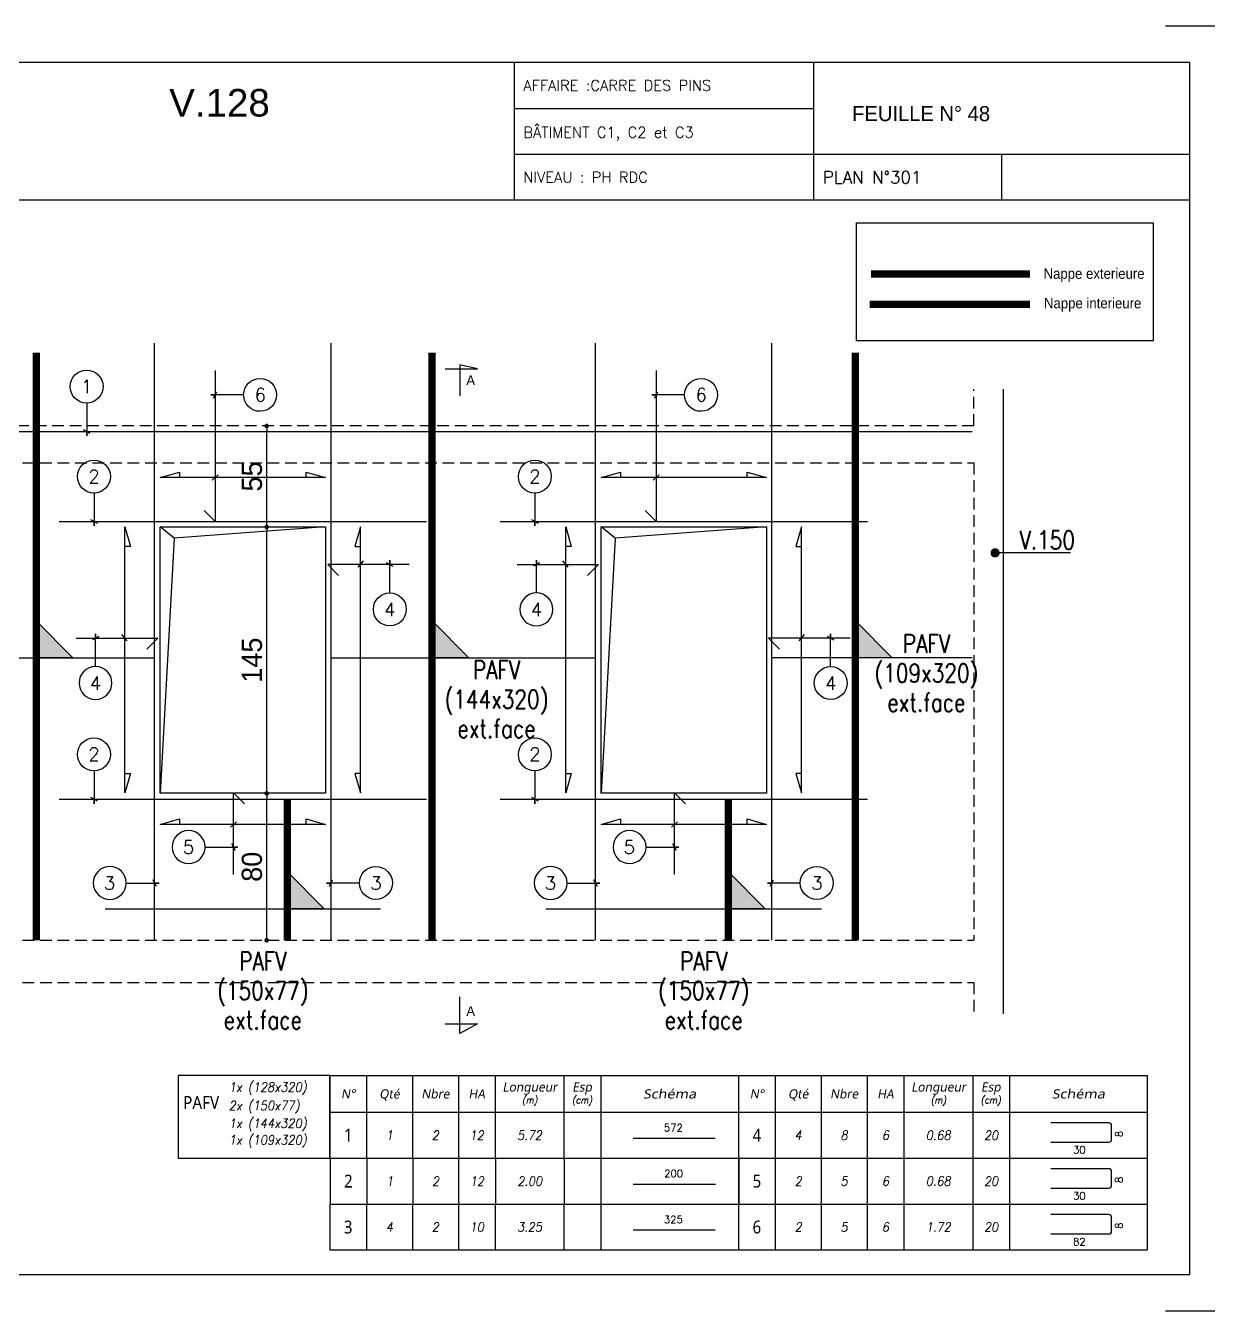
# Model space of a CAD drawing. Header units: metres. Extents: x -5618 to 118954, y -306 to 4637.
# Drawn here: x 38519 to 39162, y 894 to 1594 of the extents above; entities that cross this region are included whole.
import ezdxf
from ezdxf.enums import TextEntityAlignment as Align

# ---------------------------------------------------------------- set-up
doc = ezdxf.new("R2010")
doc.units = ezdxf.units.M
doc.linetypes.add('CACHE', pattern=[9.525, 6.35, -3.175])
for name, color, linetype in [('COTATION', 1, 'Continuous'), ('GO-CARTOUCHE', 7, 'Continuous'), ('GO-FER-HA', 140, 'Continuous'), ('GO-TEXTE', 9, 'Continuous'), ('GO-TEXTE-FER', 3, 'Continuous'), ('STR_COTATION', 1, 'Continuous'), ('STR_TS', 22, 'Continuous'), ('STR_TS_TXT', 7, 'Continuous'), ('STR_VOI-POT', 6, 'Continuous')]:
    doc.layers.add(name, color=color, linetype=linetype)
doc.layers.add('Kofragna_forma', color=7, linetype='Continuous', lineweight=70)
doc.styles.add('ARIAL', font='ARIAL.TTF')
doc.styles.add('Lucida', font='LSANSI.TTF')
doc.styles.add('schéma', font='simplex.shx')
doc.styles.add('Tableau', font='romans.shx', dxfattribs={"width": 0.9, "oblique": 10})
doc.styles.add('Tableau2', font='trebuc.TTF', dxfattribs={"width": 0.9, "oblique": 10})
doc.styles.add('TEXTE', font='romans.shx')
doc.styles.add('TEXTE TS', font='romans.shx', dxfattribs={"width": 0.7, "oblique": 15})
doc.styles.add('TEXTEBA', font='ARIAL.TTF')
doc.dimstyles.new('COUPE-20', dxfattribs={"dimscale": 0.5, "dimtxt": 22, "dimasz": 5, "dimexe": 0.05, "dimexo": 0, "dimgap": 5, "dimtad": 1, "dimdec": 0, "dimdsep": 46, "dimtxsty": 'Standard', "dimblk1": 'DOT', "dimblk2": 'DOT', "dimsah": 1, "dimcen": 0, "dimdle": 150, "dimclrd": 1, "dimclre": 1, "dimclrt": 7, "dimadec": 0, "dimazin": 0, "dimtfac": 1, "dimtdec": 0, "dimtix": 1, "dimtmove": 2, "dimatfit": 3, "dimldrblk": 'DOT', "dimfxl": 0, "dimtvp": 1, "dimtolj": 1, "dimtzin": 0, "dimarcsym": 0})

# ---------------------------------------------------------------- blocks, each defined once
blk = doc.blocks.new('ime')
at = {"layer": 'COTATION', "const_width": 2.5}
blk.add_lwpolyline([(1.25, 0, -1), (-1.25, 0, -1)], format="xyb", close=True, dxfattribs=at)
at = {"layer": 'COTATION'}
blk.add_lwpolyline([(41.09, 0), (0, 0)], dxfattribs=at)
at = {"layer": 'COTATION', "color": 7, "style": 'TEXTE TS', "width": 0.8}
blk.add_attdef('NAME', (9.08, 2), '', height=10, dxfattribs=at)
blk = doc.blocks.new('_DOT')
at = {"color": 0, "linetype": 'ByBlock'}
blk.add_line((-0.5, 0), (-1, 0), dxfattribs=at)
at = {"color": 0, "linetype": 'ByBlock', "const_width": 0.5}
blk.add_lwpolyline([(-0.25, 0, 1), (0.25, 0, 1)], format="xyb", close=True, dxfattribs=at)
blk = doc.blocks.new('*D977')
at = {"layer": 'DEFPOINTS', "color": 0, "lineweight": -3, "ltscale": 4.5}
for p in [(38649.83, 1175.79), (38677.84, 1175.79, 187.69), (38674.32, 1095.79, 187.69)]:
    blk.add_point(p, dxfattribs=at)
at = {"layer": 'STR_COTATION', "color": 1, "lineweight": -2, "ltscale": 4.5}
for p, q in [((38649.81, 1175.79), (38649.8, 1175.79)), ((38649.83, 1098.29), (38649.83, 1173.29)), ((38649.81, 1095.79), (38649.8, 1095.79))]:
    blk.add_line(p, q, dxfattribs=at)
at = {"layer": 'STR_COTATION', "color": 1, "lineweight": -2, "ltscale": 4.5, "xscale": 2.5, "yscale": 2.5, "zscale": 2.5}
for p, rotation in [((38649.83, 1175.79), 90), ((38649.83, 1095.79), 270)]:
    blk.add_blockref('_DOT', p, dxfattribs=dict(at, rotation=rotation))
at = {"layer": 'STR_COTATION', "color": 7, "lineweight": -3, "ltscale": 4.5, "insert": (38641.83, 1135.79), "char_height": 11, "attachment_point": 5, "rotation": 90}
blk.add_mtext('\\A1;80', dxfattribs=at)
blk = doc.blocks.new('*D978')
at = {"layer": 'DEFPOINTS', "color": 0, "lineweight": -3, "ltscale": 4.5}
for p in [(38649.83, 1320.79), (38677.84, 1320.79, 187.69), (38677.84, 1175.79, 187.69)]:
    blk.add_point(p, dxfattribs=at)
at = {"layer": 'STR_COTATION', "color": 1, "lineweight": -2, "ltscale": 4.5}
for p, q in [((38649.81, 1320.79), (38649.8, 1320.79)), ((38649.83, 1178.29), (38649.83, 1318.29)), ((38649.81, 1175.79), (38649.8, 1175.79))]:
    blk.add_line(p, q, dxfattribs=at)
at = {"layer": 'STR_COTATION', "color": 1, "lineweight": -2, "ltscale": 4.5, "xscale": 2.5, "yscale": 2.5, "zscale": 2.5}
for p, rotation in [((38649.83, 1320.79), 90), ((38649.83, 1175.79), 270)]:
    blk.add_blockref('_DOT', p, dxfattribs=dict(at, rotation=rotation))
at = {"layer": 'STR_COTATION', "color": 7, "lineweight": -3, "ltscale": 4.5, "insert": (38641.83, 1248.29), "char_height": 11, "attachment_point": 5, "rotation": 90}
blk.add_mtext('\\A1;145', dxfattribs=at)
blk = doc.blocks.new('*D979')
at = {"layer": 'DEFPOINTS', "color": 0, "lineweight": -3, "ltscale": 4.5}
for p in [(38649.83, 1375.79), (38677.84, 1375.79, 187.69), (38677.84, 1320.79, 187.69)]:
    blk.add_point(p, dxfattribs=at)
at = {"layer": 'STR_COTATION', "color": 1, "lineweight": -2, "ltscale": 4.5}
for p, q in [((38649.81, 1375.79), (38649.8, 1375.79)), ((38649.83, 1323.29), (38649.83, 1373.29)), ((38649.81, 1320.79), (38649.8, 1320.79))]:
    blk.add_line(p, q, dxfattribs=at)
at = {"layer": 'STR_COTATION', "color": 1, "lineweight": -2, "ltscale": 4.5, "xscale": 2.5, "yscale": 2.5, "zscale": 2.5}
for p, rotation in [((38649.83, 1375.79), 90), ((38649.83, 1320.79), 270)]:
    blk.add_blockref('_DOT', p, dxfattribs=dict(at, rotation=rotation))
at = {"layer": 'STR_COTATION', "color": 7, "lineweight": -3, "ltscale": 4.5, "insert": (38641.83, 1348.29), "char_height": 11, "attachment_point": 5, "rotation": 90}
blk.add_mtext('\\A1;55', dxfattribs=at)
blk = doc.blocks.new('A$C6F247267')
blk.add_hatch(color=256).paths.add_polyline_path([(0, -0.2), (-0.2, 0), (0, 0)])
blk.add_lwpolyline([(-0.2, 0), (0, 0), (0, -0.2), (-0.2, 0)])
blk = doc.blocks.new('mrega')
at = {"layer": 'STR_TS_TXT', "style": 'TEXTE TS', "width": 0.8}
for tag, p in [('ST10', (14.48, 0)), ('DIM', (14.48, -16)), ('NOTE', (14.48, -32))]:
    blk.add_attdef(tag, text='', height=10, dxfattribs=at).set_placement(p, align=Align.CENTER)
blk = doc.blocks.new('U')
at = {"layer": 'GO-TEXTE-FER'}
for p, q in [((0, 0), (0, -1)), ((0, 0), (8.9, 0)), ((0.8, 0), (0.8, -1)), ((1.8, 0), (1.8, -1)), ((2.8, 0), (2.8, -1)), ((3.6, 0), (3.6, -1)), ((5.1, 0), (5.1, -1)), ((5.9, 0), (5.9, -1)), ((8.9, 0), (8.9, -1)), ((0, -1), (8.9, -1))]:
    blk.add_line(p, q, dxfattribs=at)
at = {"layer": 'GO-TEXTE-FER', "color": 1}
blk.add_lwpolyline([(6.803, -0.65), (8.063, -0.65, 0.414214), (8.123, -0.59), (8.123, -0.29, 0.414214), (8.063, -0.23), (6.803, -0.23)], format="xyb", dxfattribs=at)
at = {"layer": 'GO-TEXTE-FER', "color": 1, "style": 'Tableau'}
blk.add_attdef('Largeur', text='', height=0.16, rotation=90, dxfattribs=at).set_placement((8.284, -0.472), align=Align.MIDDLE_CENTER)
at = {"layer": 'GO-TEXTE-FER', "style": 'Tableau2', "width": 0.9}
blk.add_attdef('NUMERO', text='', height=0.28, dxfattribs=at).set_placement((0.4, -0.5), align=Align.MIDDLE_CENTER)
at = {"layer": 'GO-TEXTE-FER', "style": 'Tableau', "oblique": 10, "width": 0.9}
for tag, p in [('QUANTITE', (1.3, -0.5)), ('NOMBRE', (2.3, -0.5)), ('NUANCE', (3.2, -0.5)), ('LONGUEUR', (4.35, -0.5)), ('ESPACEMENTS', (5.5, -0.5))]:
    blk.add_attdef(tag, text='', height=0.2, dxfattribs=at).set_placement(p, align=Align.MIDDLE_CENTER)
at = {"layer": 'GO-TEXTE-FER', "color": 1, "style": 'Tableau'}
blk.add_attdef('Longueur', text='', height=0.16, dxfattribs=at).set_placement((7.422, -0.819), align=Align.MIDDLE_CENTER)
blk = doc.blocks.new('Désignation')
at = {"layer": 'GO-TEXTE-FER'}
for p, q in [((0, 0.8), (8.9, 0.8)), ((0, 0.8), (0, 0)), ((0.8, 0.8), (0.8, 0)), ((1.8, 0.8), (1.8, 0)), ((2.8, 0.8), (2.8, 0)), ((3.6, 0.8), (3.6, 0)), ((5.1, 0.8), (5.1, 0)), ((5.9, 0.8), (5.9, 0)), ((8.9, 0.8), (8.9, 0)), ((0, 0), (8.9, 0))]:
    blk.add_line(p, q, dxfattribs=at)
at = {"layer": 'GO-TEXTE-FER', "style": 'Tableau2', "oblique": 10}
for s, p in [('Longueur', (4.356, 0.55)), ('Esp', (5.494, 0.55)), ('N°', (0.4, 0.4)), ('Qté', (1.3, 0.4)), ('Nbre', (2.3, 0.4)), ('HA', (3.2, 0.4))]:
    blk.add_text(s, height=0.2, dxfattribs=at).set_placement(p, align=Align.MIDDLE_CENTER)
at = {"layer": 'GO-TEXTE-FER', "color": 7, "style": 'Tableau', "oblique": 10, "width": 0.9}
for s, p in [('(m)', (4.356, 0.265)), ('(cm)', (5.494, 0.265))]:
    blk.add_text(s, height=0.15, dxfattribs=at).set_placement(p, align=Align.MIDDLE_CENTER)
at = {"layer": 'GO-TEXTE-FER', "style": 'Tableau2', "oblique": 10, "width": 1.2}
blk.add_text('Schéma', height=0.2, dxfattribs=at).set_placement((7.4, 0.4), align=Align.MIDDLE_CENTER)
blk = doc.blocks.new('Barre libre')
at = {"layer": 'GO-TEXTE-FER'}
for p, q in [((0, 0), (0, -1)), ((0, 0), (8.9, 0)), ((0.8, 0), (0.8, -1)), ((1.8, 0), (1.8, -1)), ((2.8, 0), (2.8, -1)), ((3.6, 0), (3.6, -1)), ((5.1, 0), (5.1, -1)), ((5.9, 0), (5.9, -1)), ((8.9, 0), (8.9, -1)), ((0, -1), (8.9, -1))]:
    blk.add_line(p, q, dxfattribs=at)
at = {"layer": 'GO-TEXTE-FER', "color": 1}
blk.add_line((6.603, -0.563), (8.394, -0.563), dxfattribs=at)
at = {"layer": 'GO-TEXTE-FER', "color": 1, "style": 'Tableau'}
blk.add_attdef('Longueur', text='', height=0.16, dxfattribs=at).set_placement((7.481, -0.336), align=Align.MIDDLE_CENTER)
at = {"layer": 'GO-TEXTE-FER', "style": 'Tableau2', "width": 0.9}
blk.add_attdef('NUMERO', text='', height=0.28, dxfattribs=at).set_placement((0.4, -0.5), align=Align.MIDDLE_CENTER)
at = {"layer": 'GO-TEXTE-FER', "style": 'Tableau', "oblique": 10, "width": 0.9}
for tag, p in [('QUANTITE', (1.3, -0.5)), ('NOMBRE', (2.3, -0.5)), ('NUANCE', (3.2, -0.5)), ('LONGUEUR', (4.35, -0.5)), ('ESPACEMENTS', (5.5, -0.5))]:
    blk.add_attdef(tag, text='', height=0.2, dxfattribs=at).set_placement(p, align=Align.MIDDLE_CENTER)

msp = doc.modelspace()

# ---------------------------------------------------------------- linework, layer by layer
for p, q in [((38784.56, 1573.71), (38784.56, 1498.77)), ((38947.53, 1573.74), (38947.53, 1498.77)), ((38784.56, 1548.71), (38947.53, 1548.71)), ((38784.56, 1523.72), (38947.53, 1523.72)), ((38947.53, 1523.74), (39152.39, 1523.74)), ((39049.87, 1523.74), (39049.87, 1498.77))]:
    msp.add_line(p, q)
for points in [[(39139.05, 1593.71), (39172.38, 1593.71), (39172.38, 1560.38)], [(39152.39, 1498.77), (38202.48, 1498.77)], [(39172.38, 927.11), (39172.38, 893.78), (39139.05, 893.78)]]:
    msp.add_lwpolyline(points)
msp.add_lwpolyline([(38202.48, 1573.71), (38202.48, 913.78), (39152.39, 913.78), (39152.39, 1573.71)], close=True)
at = {"layer": 'COTATION'}
for p, q in [((38620.16, 1346.2, 281.53), (38623.51, 1349.15, 281.53)), ((38860.16, 1346.2, 281.53), (38863.51, 1349.15, 281.53)), ((38699.62, 1298.95, 281.53), (38702.57, 1302.31, 281.53)), ((38813.91, 1298.95, 281.53), (38810.96, 1302.31, 281.53)), ((38573.91, 1258.87, 281.53), (38570.96, 1262.22, 281.53)), ((38939.62, 1258.87, 281.53), (38942.57, 1262.22, 281.53)), ((38633.47, 1160.3, 281.53), (38630.11, 1157.35, 281.53)), ((38873.47, 1160.3, 281.53), (38870.11, 1157.35, 281.53))]:
    msp.add_line(p, q, dxfattribs=at)
at = {"layer": 'COTATION', "elevation": 187.69}
for points in [[(38671.29, 1347.67), (38671.29, 1350.67), (38681.84, 1347.67), (38591.84, 1347.67), (38602.4, 1350.67), (38602.4, 1347.67)], [(38911.29, 1347.67), (38911.29, 1350.67), (38921.84, 1347.67), (38831.84, 1347.67), (38842.4, 1350.67), (38842.4, 1347.67)], [(38572.65, 1186.62), (38575.65, 1186.62), (38572.65, 1176.07), (38572.65, 1320.79), (38575.65, 1310.23), (38572.65, 1310.23)], [(38700.87, 1186.62), (38697.87, 1186.62), (38700.87, 1176.07), (38700.87, 1320.79), (38697.87, 1310.23), (38700.87, 1310.23)], [(38812.65, 1186.62), (38815.65, 1186.62), (38812.65, 1176.07), (38812.65, 1320.79), (38815.65, 1310.23), (38812.65, 1310.23)], [(38940.87, 1186.62), (38937.87, 1186.62), (38940.87, 1176.07), (38940.87, 1320.79), (38937.87, 1310.23), (38940.87, 1310.23)], [(38671.29, 1158.83), (38671.29, 1161.83), (38681.84, 1158.83), (38591.84, 1158.83), (38602.4, 1161.83), (38602.4, 1158.83)], [(38911.29, 1158.83), (38911.29, 1161.83), (38921.84, 1158.83), (38831.84, 1158.83), (38842.4, 1161.83), (38842.4, 1158.83)]]:
    msp.add_lwpolyline(points, dxfattribs=at)
at = {"layer": 'GO-FER-HA'}
for points, elevation in [([(38551.77, 1388.26, -512.322006), (38551.84, 1388.26), (38551.84, 1370.39), (38551.84, 1372.79), (38553.54, 1371.89), (38550.14, 1373.69)], 187.69), ([(38637.3, 1392.76, -512.322006), (38637.3, 1392.69), (38619.43, 1392.69), (38621.83, 1392.69), (38620.94, 1390.99), (38622.73, 1394.39)], 281.53), ([(38877.3, 1392.76, -512.322006), (38877.3, 1392.69), (38859.43, 1392.69), (38861.83, 1392.69), (38860.94, 1390.99), (38862.73, 1394.39)], 281.53), ([(38555.77, 1339.26, -512.322006), (38555.84, 1339.26), (38555.84, 1321.39), (38555.84, 1323.79), (38557.54, 1322.89), (38554.14, 1324.68)], 93.84), ([(38795.77, 1339.26, -512.322006), (38795.84, 1339.26), (38795.84, 1321.39), (38795.84, 1323.79), (38797.54, 1322.89), (38794.14, 1324.68)], 93.84), ([(38716.9, 1284.91, -512.322006), (38716.83, 1284.91), (38716.83, 1302.78), (38716.83, 1300.38), (38715.14, 1301.28), (38718.53, 1299.48)], 281.53), ([(38796.62, 1284.91, 512.322006), (38796.69, 1284.91), (38796.69, 1302.78), (38796.69, 1300.38), (38798.39, 1301.28), (38795, 1299.48)], 281.53), ([(38556.62, 1244.83, 512.322006), (38556.69, 1244.83), (38556.69, 1262.69), (38556.69, 1260.29), (38558.39, 1261.19), (38555, 1259.4)], 281.53), ([(38956.9, 1244.83, -512.322006), (38956.83, 1244.83), (38956.83, 1262.69), (38956.83, 1260.29), (38955.14, 1261.19), (38958.53, 1259.4)], 281.53), ([(38555.77, 1188, -512.322006), (38555.84, 1188), (38555.84, 1170.14), (38555.84, 1172.54), (38557.54, 1171.64), (38554.14, 1173.43)], 93.84), ([(38795.77, 1188, -512.322006), (38795.84, 1188), (38795.84, 1170.14), (38795.84, 1172.54), (38797.54, 1171.64), (38794.14, 1173.43)], 93.84), ([(38616.32, 1146.57, 512.322006), (38616.32, 1146.5), (38634.19, 1146.5), (38631.79, 1146.5), (38632.69, 1144.8), (38630.9, 1148.2)], 281.53), ([(38856.32, 1146.57, 512.322006), (38856.32, 1146.5), (38874.19, 1146.5), (38871.79, 1146.5), (38872.69, 1144.8), (38870.9, 1148.2)], 281.53), ([(38573.38, 1127.01, 512.322006), (38573.38, 1126.94), (38591.24, 1126.94), (38588.84, 1126.94), (38589.74, 1125.24), (38587.95, 1128.63)], 306.24), ([(38700.31, 1127.01, -512.322006), (38700.31, 1126.94), (38682.44, 1126.94), (38684.84, 1126.94), (38683.95, 1125.24), (38685.74, 1128.63)], 306.24), ([(38813.38, 1127.01, 512.322006), (38813.38, 1126.94), (38831.24, 1126.94), (38828.84, 1126.94), (38829.74, 1125.24), (38827.95, 1128.63)], 306.24), ([(38940.31, 1127.01, -512.322006), (38940.31, 1126.94), (38922.44, 1126.94), (38924.84, 1126.94), (38923.95, 1125.24), (38925.74, 1128.63)], 306.24)]:
    msp.add_lwpolyline(points, format="xyb", dxfattribs=dict(at, elevation=elevation))
at = {"layer": 'GO-TEXTE', "elevation": 187.69, "flags": 128}
for points in [[(38746.93, 1406.86), (38764.58, 1406.85), (38754.9, 1409.14), (38754.9, 1392.22)], [(38746.91, 1050.28), (38764.55, 1050.28), (38754.88, 1045), (38754.88, 1064.92)]]:
    msp.add_lwpolyline(points, dxfattribs=at)
at = {"layer": 'GO-TEXTE-FER'}
msp.add_lwpolyline([(38601.67, 977.15), (38684.17, 977.15), (38684.17, 1022.15), (38601.67, 1022.15)], close=True, dxfattribs=at)
at = {"layer": 'Kofragna_forma', "linetype": 'CACHE', "lineweight": -3}
for p, q in [((39034.79, 1375.79, 187.69), (39034.79, 1395.79, 187.69)), ((39034.79, 1375.79, 187.69), (38459.84, 1375.79, 187.69)), ((38459.84, 1355.79, 187.69), (39034.79, 1355.79, 187.69)), ((39034.79, 1355.79, 187.69), (39034.79, 1095.79, 187.69)), ((38459.84, 1095.79, 187.69), (39034.79, 1095.79, 187.69)), ((38459.84, 1072.79, 187.69), (39034.79, 1072.79, 187.69)), ((39034.79, 1072.79, 187.69), (39034.79, 1055.79, 187.69))]:
    msp.add_line(p, q, dxfattribs=at)
at = {"layer": 'Kofragna_forma', "color": 4, "lineweight": -3}
for p, q in [((39050.89, 1375.75, 187.69), (39050.89, 1395.79, 187.69)), ((39050.89, 1055.79, 187.69), (39050.89, 1375.75, 187.69))]:
    msp.add_line(p, q, dxfattribs=at)
for points, elevation in [([(38591.84, 1320.79), (38681.84, 1320.79), (38681.84, 1175.79), (38591.84, 1175.79), (38591.84, 1320.79)], 187.69), ([(38681.84, 1320.79), (38599.49, 1314.67), (38591.84, 1175.79)], 187.69), ([(38599.49, 1314.67), (38591.84, 1320.79)], 93.84), ([(38831.84, 1320.79), (38921.84, 1320.79), (38921.84, 1175.79), (38831.84, 1175.79), (38831.84, 1320.79)], 187.69), ([(38921.84, 1320.79), (38839.49, 1314.67), (38831.84, 1175.79)], 187.69), ([(38839.49, 1314.67), (38831.84, 1320.79)], 93.84)]:
    msp.add_lwpolyline(points, dxfattribs=dict(at, elevation=elevation))
at = {"layer": 'STR_TS', "color": 7}
msp.add_lwpolyline([(38970.85, 1486.45), (39132.4, 1486.45), (39132.4, 1422.16), (38970.85, 1422.16)], close=True, dxfattribs=at)
at = {"layer": 'STR_TS', "linetype": 'CACHE', "ltscale": 2, "const_width": 4}
msp.add_lwpolyline([(39065.27, 1458.45), (38978.72, 1458.45)], dxfattribs=at)
at = {"layer": 'STR_TS', "const_width": 4}
msp.add_lwpolyline([(39065.27, 1442), (38978.15, 1442)], dxfattribs=at)
at = {"layer": 'STR_TS', "linetype": 'CACHE', "ltscale": 2, "const_width": 4}
for points, elevation in [([(38524.36, 1095.79), (38524.36, 1415.79)], 187.69), ([(38739.83, 1095.79), (38739.83, 1415.79)], 187.69), ([(38970.27, 1095.79), (38970.27, 1415.79)], 375.38), ([(38661.13, 1095.79), (38661.13, 1172.79)], 281.53), ([(38901.13, 1095.79), (38901.13, 1172.79)], 281.53)]:
    msp.add_lwpolyline(points, dxfattribs=dict(at, elevation=elevation))
at = {"layer": 'STR_TS', "color": 3}
for points, elevation in [([(38460.84, 1249.64), (38588.84, 1249.64)], 187.69), ([(38684.84, 1249.64), (38828.84, 1249.64)], 187.69), ([(39033.79, 1249.64), (38924.84, 1249.64)], 187.69), ([(38561.84, 1112.98), (38711.84, 1112.98)], 281.53), ([(38801.84, 1112.98), (38951.84, 1112.98)], 281.53)]:
    msp.add_lwpolyline(points, dxfattribs=dict(at, elevation=elevation))
at = {"layer": 'STR_VOI-POT'}
for p, q in [((38588.84, 1095.79, 281.53), (38588.84, 1420.79, 281.53)), ((38684.84, 1095.79, 281.53), (38684.84, 1420.79, 281.53)), ((38828.84, 1095.79, 281.53), (38828.84, 1420.79, 281.53)), ((38924.84, 1095.79, 281.53), (38924.84, 1420.79, 281.53)), ((38461.84, 1372.79, 187.69), (39033.79, 1372.79, 187.69)), ((38536.84, 1323.79, 93.84), (38736.84, 1323.79, 93.84)), ((38776.84, 1323.79, 93.84), (38976.84, 1323.79, 93.84)), ((38536.84, 1172.54, 93.84), (38736.84, 1172.54, 93.84)), ((38776.84, 1172.54, 93.84), (38976.84, 1172.54, 93.84))]:
    msp.add_line(p, q, dxfattribs=at)
at = {"layer": 'STR_VOI-POT', "elevation": 281.53}
for points in [[(38621.83, 1405.91), (38621.83, 1323.79), (38615.85, 1329.77)], [(38861.83, 1405.91), (38861.83, 1323.79), (38855.85, 1329.77)], [(38727.36, 1300.38), (38683.03, 1300.38), (38689.01, 1294.4)], [(38786.17, 1300.38), (38830.5, 1300.38), (38824.52, 1294.4)], [(38546.17, 1260.29), (38590.5, 1260.29), (38584.52, 1254.31)], [(38967.36, 1260.29), (38923.03, 1260.29), (38929.01, 1254.31)], [(38631.79, 1131.67), (38631.79, 1176), (38637.77, 1170.01)], [(38871.79, 1131.67), (38871.79, 1176), (38877.77, 1170.01)]]:
    msp.add_lwpolyline(points, dxfattribs=at)

# ---------------------------------------------------------------- block references
at = {"layer": 'COTATION'}
ref = msp.add_blockref('ime', (39046.35, 1306.69, 187.69), dxfattribs=at)
ref.add_attrib('NAME', 'V.150', (39059.62, 1308.69, 187.69), dxfattribs={"color": 7, "height": 10, "style": 'TEXTE TS', "width": 0.8})
at = {"layer": 'GO-FER-HA', "xscale": 25, "yscale": 25, "zscale": 25}
for p in [(38684.17, 1002.15), (38906.67, 1002.15)]:
    msp.add_blockref('Désignation', p, dxfattribs=at)
at = {"layer": 'GO-TEXTE-FER', "xscale": 25, "yscale": 25, "zscale": 25}
for name, p, values in [('Barre libre', (38684.17, 1002.15), {'NUMERO': '1', 'QUANTITE': '1', 'NOMBRE': '2', 'NUANCE': '12', 'Longueur': '572', 'LONGUEUR': '5.72'}), ('U', (38906.67, 1002.15), {'NUMERO': '4', 'QUANTITE': '4', 'NOMBRE': '8', 'NUANCE': '6', 'Longueur': '30', 'Largeur': '8', 'LONGUEUR': '0.68', 'ESPACEMENTS': '20'}), ('Barre libre', (38684.3, 977.15), {'NUMERO': '2', 'QUANTITE': '1', 'NOMBRE': '2', 'NUANCE': '12', 'Longueur': '200', 'LONGUEUR': '2.00'}), ('U', (38906.67, 977.15), {'NUMERO': '5', 'QUANTITE': '2', 'NOMBRE': '5', 'NUANCE': '6', 'Longueur': '30', 'Largeur': '8', 'LONGUEUR': '0.68', 'ESPACEMENTS': '20'}), ('Barre libre', (38684.17, 952.15), {'NUMERO': '3', 'QUANTITE': '4', 'NOMBRE': '2', 'NUANCE': '10', 'Longueur': '325', 'LONGUEUR': '3.25'}), ('U', (38906.67, 952.15), {'NUMERO': '6', 'QUANTITE': '2', 'NOMBRE': '5', 'NUANCE': '6', 'Longueur': '82', 'Largeur': '8', 'LONGUEUR': '1.72', 'ESPACEMENTS': '20'})]:
    msp.add_blockref(name, p, dxfattribs=at).add_auto_attribs(values)
at = {"layer": 'STR_TS', "xscale": 100, "yscale": 100, "zscale": 100}
for p, rotation in [((38524.36, 1249.64, 187.69), 180), ((38739.83, 1249.64, 187.69), 180), ((38970.27, 1249.64, 375.38), 180.0000000000276), ((38661.13, 1112.98, 281.53), 180), ((38901.13, 1112.98, 281.53), 180)]:
    msp.add_blockref('A$C6F247267', p, dxfattribs=dict(at, rotation=rotation))
at = {"layer": 'STR_TS_TXT'}
ref = msp.add_blockref('mrega', (39023.44, 1252.28, 281.53), dxfattribs=dict(at, xscale=-1))
ref.add_attrib('NOTE', 'ext.face', dxfattribs={"height": 10, "style": 'TEXTE TS', "width": 0.8}).set_placement((39008.96, 1220.28, 281.53), align=Align.CENTER)
ref.add_attrib('ST10', 'PAFV', dxfattribs={"height": 10, "style": 'TEXTE TS', "width": 0.8}).set_placement((39008.96, 1252.28, 281.53), align=Align.CENTER)
ref.add_attrib('DIM', '(109x320)', dxfattribs={"height": 10, "style": 'TEXTE TS', "width": 0.8}).set_placement((39008.96, 1236.28, 281.53), align=Align.CENTER)
for p, values in [((38760.46, 1238.01, 187.69), {'NOTE': 'ext.face', 'ST10': 'PAFV', 'DIM': '(144x320)'}), ((38633.25, 1079.41, 469.22), {'NOTE': 'ext.face', 'ST10': 'PAFV', 'DIM': '(150x77)'}), ((38873.25, 1079.41, 469.22), {'NOTE': 'ext.face', 'ST10': 'PAFV', 'DIM': '(150x77)'})]:
    msp.add_blockref('mrega', p, dxfattribs=at).add_auto_attribs(values)

# ---------------------------------------------------------------- texts
for s, height, style, p in [('AFFAIRE :CARRE DES PINS', 5.8328, 'schéma', (38789.56, 1558.3)), ('V.128', 15, 'ARIAL', (38596.78, 1544.27)), ('BÂTIMENT C1, C2 et C3', 5.8328, 'schéma', (38789.56, 1532.74)), ('NIVEAU : PH RDC', 5.8328, 'schéma', (38789.56, 1508.3)), ('PLAN N°301', 6.666, 'schéma', (38952.53, 1507.89))]:
    msp.add_text(s, height=height, dxfattribs=dict(style=style)).set_placement(p)
at = {"linetype": 'ByBlock', "lineweight": -3, "ltscale": 4.5}
msp.add_text('FEUILLE N° 48', height=8.2, dxfattribs=at).set_placement((38968.53, 1541.74))
at = {"layer": 'GO-CARTOUCHE', "color": 2, "style": 'TEXTEBA', "width": 0.9}
for s, p in [('Nappe exterieure', (39100.21, 1455.9)), ('Nappe interieure', (39099.44, 1439.81))]:
    msp.add_text(s, height=5.7024, dxfattribs=at).set_placement(p, align=Align.CENTER)
at = {"layer": 'GO-FER-HA', "style": 'TEXTE'}
for s, p in [('1', (38551.84, 1397.31, 281.69)), ('6', (38646.36, 1392.69, 375.53)), ('6', (38886.36, 1392.69, 375.53)), ('2', (38555.84, 1348.31, 187.84)), ('2', (38795.84, 1348.31, 187.84)), ('4', (38716.83, 1275.86, 375.53)), ('4', (38956.83, 1235.77, 375.53)), ('2', (38555.84, 1197.06, 187.84)), ('2', (38795.84, 1197.06, 187.84)), ('3', (38709.37, 1126.94, 400.24)), ('3', (38949.37, 1126.94, 400.24))]:
    msp.add_text(s, height=7.2, rotation=360, dxfattribs=at).set_placement(p, align=Align.MIDDLE_CENTER)
for s, p in [('4', (38796.69, 1275.86, 375.53)), ('4', (38556.69, 1235.77, 375.53)), ('5', (38607.27, 1146.5, 375.53)), ('5', (38847.27, 1146.5, 375.53)), ('3', (38564.32, 1126.94, 400.24)), ('3', (38804.32, 1126.94, 400.24))]:
    msp.add_text(s, height=7.2, dxfattribs=at).set_placement(p, align=Align.MIDDLE_CENTER)
at = {"layer": 'GO-TEXTE', "linetype": 'Continuous', "style": 'Lucida'}
for rotation, p in [(359.98193, (38758.51, 1398.06, 187.69)), (0.0018, (38758.49, 1054.55, 187.69))]:
    msp.add_text('A', height=5.32, rotation=rotation, dxfattribs=at).set_placement(p)
at = {"layer": 'GO-TEXTE-FER', "style": 'Tableau', "oblique": 10, "width": 0.9}
for s, p in [('1x (128x320)', (38629.2, 1013.34)), ('2x (150x77)', (38629.2, 1003.25)), ('1x (144x320)', (38629.2, 993.58)), ('1x (109x320)', (38629.2, 984.56))]:
    msp.add_text(s, height=5.0562, dxfattribs=at).set_placement(p)
at = {"layer": 'GO-TEXTE-FER', "style": 'Tableau2', "width": 0.9}
msp.add_attdef('PAFV', text='1', height=7.08, dxfattribs=at).set_placement((38614.16, 1007.44), align=Align.MIDDLE_CENTER)

# ---------------------------------------------------------------- dimensions: what is measured, and where the dimension line sits
at = {"layer": 'STR_COTATION', "lineweight": -3, "ltscale": 4.5}
for base, p1, p2, picture, middle in [((38649.83, 1375.79), (38677.84, 1320.79, 187.69), (38677.84, 1375.79, 187.69), '*D979', (38641.83, 1348.29)), ((38649.83, 1320.79), (38677.84, 1175.79, 187.69), (38677.84, 1320.79, 187.69), '*D978', (38641.83, 1248.29)), ((38649.83, 1175.79), (38674.32, 1095.79, 187.69), (38677.84, 1175.79, 187.69), '*D977', (38641.83, 1135.79))]:
    dim = msp.add_linear_dim(base=base, p1=p1, p2=p2, angle=90, dimstyle='COUPE-20', override={"dimfxl": 0.1}, dxfattribs=at)
    dim.commit()
    dim.dimension.update_dxf_attribs({"geometry": picture, "text_midpoint": middle})

doc.saveas('drawing.dxf')
